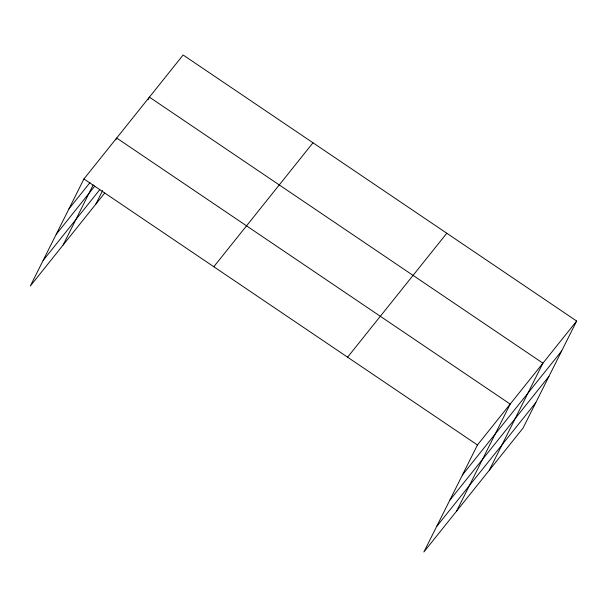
<?xml version="1.0" encoding="UTF-8"?>
<svg xmlns="http://www.w3.org/2000/svg" width="607" height="607" viewBox="0 0 607 607"><rect width="100%" height="100%" fill="white"/><g stroke="black" fill="none" stroke-linecap="round" stroke-linejoin="round"><path stroke-width="0.91" d="M576.65 321.035L477.451 444.984L423.868 552.006L523.059 428.056L576.65 321.035L183.132 54.994L83.941 178.944L30.35 285.965L104.692 193.064M63.082 245.061L93.197 184.93M115.838 139.709L116.673 138.039L510.191 404.087L456.601 511.102M95.823 204.157L102.613 190.59M148.161 99.631L149.405 97.143L542.924 363.183L489.333 470.197M68.955 208.876L89.995 182.578M56.216 234.317L94.791 186.106M43.089 260.524L99.791 189.672M213.801 266.739L312.992 142.789M347.591 357.197L446.79 233.24M462.466 474.917L561.665 350.967M449.726 500.358L548.925 376.401M436.6 526.565L535.799 402.616M83.941 178.944L477.451 444.984"/></g></svg>
